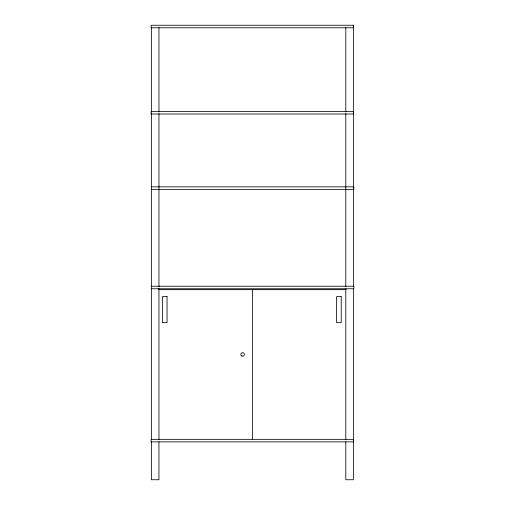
<?xml version="1.0" encoding="UTF-8"?>
<svg xmlns="http://www.w3.org/2000/svg" width="505" height="505" viewBox="0 0 505 505"><rect width="100%" height="100%" fill="white"/><g stroke="black" fill="none" stroke-linecap="round" stroke-linejoin="round"><path stroke-width="0.76" d="M151.374 186.85L353.879 186.85L353.879 189.375L151.374 189.375M151.374 286.234L353.879 286.234L353.879 288.759L151.374 288.759M158.658 289.662L346.108 289.662M353.374 25.25L353.374 286.43M353.374 288.797L353.374 479.75L345.799 479.75L345.799 441.875M345.799 27.617L345.799 112.047M345.799 113.625L345.799 286.43M345.799 288.797L345.799 439.508M252.386 289.662L252.386 439.35M158.949 27.617L158.949 112.047M158.949 113.625L158.949 286.865M158.949 288.437L158.949 439.508M158.949 441.875L158.949 479.75L151.374 479.75L151.374 441.875M151.374 27.617L151.374 112.047M151.374 113.625L151.374 439.508M353.626 25.25L151.121 25.25L151.121 27.775L353.626 27.775L353.626 25.25M353.626 111.472L151.121 111.472L151.121 113.997L353.626 113.997L353.626 111.472M167.041 296.631L162.421 296.631L162.421 322.638L167.041 322.638L167.041 296.631M341.216 296.631L336.595 296.631L336.595 322.638L341.216 322.638L341.216 296.631M353.626 439.35L151.121 439.35L151.121 441.875L353.626 441.875L353.626 439.35M241.731 355.968A1.767 1.767 0 0 0 244.382 354.434A1.767 1.767 0 0 0 241.731 352.907A1.767 1.767 0 0 0 241.731 355.968"/></g></svg>
